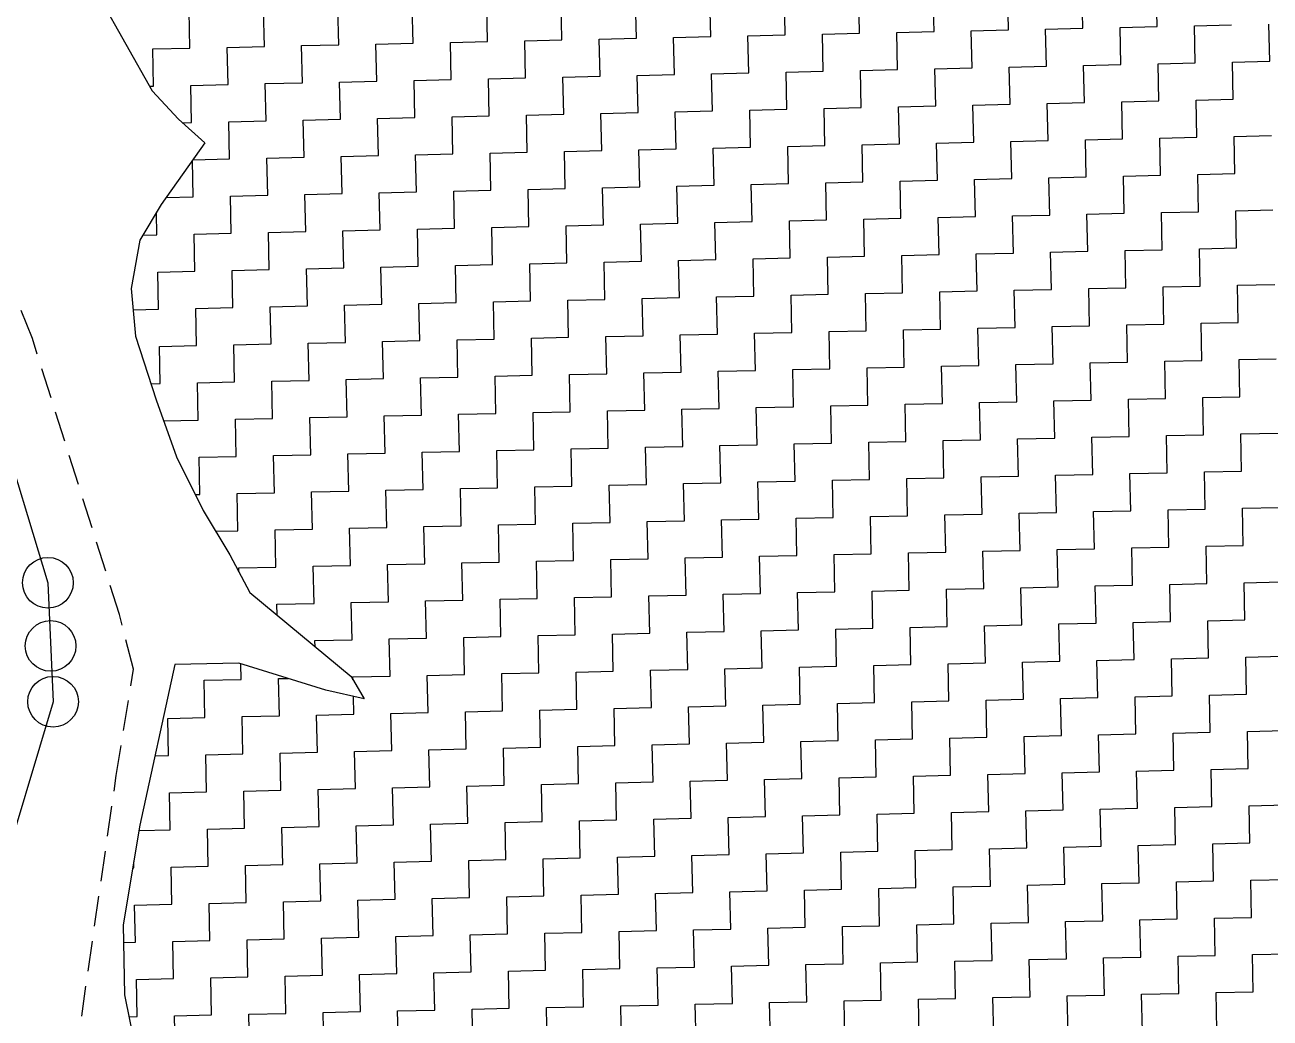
# Model space of a CAD drawing. Header units: metres. Extents: x 281463 to 283423, y 2096851 to 2099007.
# Drawn here: x 282361.3 to 282566.6, y 2097806 to 2097969.8 of the extents above; entities that cross this region are included whole.
import ezdxf

# ---------------------------------------------------------------- set-up
doc = ezdxf.new("R2010")
doc.units = ezdxf.units.M
doc.linetypes.add('DASHED', pattern=[0.75, 0.5, -0.25])
for name, color, linetype in [('LINE_FOOTPATH', 1, 'DASHED'), ('POLY_HATCH', 12, 'Continuous'), ('POLY_PARCEL', 6, 'Continuous')]:
    doc.layers.add(name, color=color, linetype=linetype)

msp = doc.modelspace()

# ---------------------------------------------------------------- linework, layer by layer
for centre in [(282365.1, 2097877.75), (282365.55, 2097867.33), (282365.95, 2097858.13)]:
    msp.add_circle(centre, 4.18)
at = {"layer": 'LINE_FOOTPATH', "ltscale": 10}
for p, q in [((282362.54, 2097918.02), (282358.58, 2097928.06)), ((282376.89, 2097872.51), (282362.54, 2097918.02)), ((282379.22, 2097863.5), (282376.89, 2097872.51)), ((282376.38, 2097845.97), (282379.22, 2097863.5)), ((282368.53, 2097791.44), (282376.38, 2097845.97))]:
    msp.add_line(p, q, dxfattribs=at)
at = {"layer": 'POLY_HATCH', "linetype": 'Continuous'}
for p, q in [((282547.96, 2097969.48), (282547.83, 2097975.61)), ((282449.84, 2097967.29), (282449.7, 2097973.42)), ((282462.11, 2097967.56), (282461.97, 2097973.69)), ((282474.37, 2097967.83), (282474.23, 2097973.97)), ((282486.64, 2097968.11), (282486.5, 2097974.24)), ((282498.9, 2097968.38), (282498.76, 2097974.51)), ((282511.17, 2097968.66), (282511.03, 2097974.79)), ((282523.43, 2097968.93), (282523.3, 2097975.06)), ((282535.7, 2097969.2), (282535.56, 2097975.34)), ((282388.52, 2097965.92), (282388.38, 2097972.05)), ((282400.78, 2097966.19), (282400.64, 2097972.32)), ((282413.05, 2097966.46), (282412.91, 2097972.6)), ((282425.31, 2097966.74), (282425.17, 2097972.87)), ((282437.58, 2097967.01), (282437.44, 2097973.14)), ((282541.83, 2097969.34), (282547.96, 2097969.48)), ((282541.97, 2097963.21), (282541.83, 2097969.34)), ((282554.09, 2097969.62), (282560.23, 2097969.75)), ((282554.23, 2097963.48), (282554.09, 2097969.62)), ((282566.5, 2097963.76), (282566.36, 2097969.89)), ((282443.71, 2097967.15), (282449.84, 2097967.29)), ((282455.97, 2097967.42), (282462.11, 2097967.56)), ((282456.11, 2097961.29), (282455.97, 2097967.42)), ((282468.24, 2097967.7), (282474.37, 2097967.83)), ((282468.38, 2097961.56), (282468.24, 2097967.7)), ((282480.5, 2097967.97), (282486.64, 2097968.11)), ((282480.64, 2097961.84), (282480.5, 2097967.97)), ((282492.77, 2097968.24), (282498.9, 2097968.38)), ((282492.91, 2097962.11), (282492.77, 2097968.24)), ((282505.03, 2097968.52), (282511.17, 2097968.66)), ((282505.17, 2097962.39), (282505.03, 2097968.52)), ((282517.3, 2097968.79), (282523.43, 2097968.93)), ((282517.44, 2097962.66), (282517.3, 2097968.79)), ((282529.56, 2097969.07), (282535.7, 2097969.2)), ((282529.7, 2097962.93), (282529.56, 2097969.07)), ((282382.38, 2097965.78), (282388.52, 2097965.92)), ((282382.52, 2097959.65), (282382.38, 2097965.78)), ((282394.65, 2097966.05), (282400.78, 2097966.19)), ((282394.79, 2097959.92), (282394.65, 2097966.05)), ((282406.91, 2097966.33), (282413.05, 2097966.46)), ((282407.05, 2097960.19), (282406.91, 2097966.33)), ((282419.18, 2097966.6), (282425.31, 2097966.74)), ((282419.32, 2097960.47), (282419.18, 2097966.6)), ((282431.44, 2097966.87), (282437.58, 2097967.01)), ((282431.58, 2097960.74), (282431.44, 2097966.87)), ((282443.85, 2097961.02), (282443.71, 2097967.15)), ((282535.83, 2097963.07), (282541.97, 2097963.21)), ((282535.97, 2097956.94), (282535.83, 2097963.07)), ((282548.1, 2097963.35), (282554.23, 2097963.48)), ((282548.24, 2097957.21), (282548.1, 2097963.35)), ((282560.36, 2097963.62), (282566.5, 2097963.76)), ((282560.5, 2097957.49), (282560.36, 2097963.62)), ((282437.71, 2097960.88), (282443.85, 2097961.02)), ((282449.98, 2097961.15), (282456.11, 2097961.29)), ((282450.12, 2097955.02), (282449.98, 2097961.15)), ((282462.24, 2097961.43), (282468.38, 2097961.56)), ((282462.38, 2097955.29), (282462.24, 2097961.43)), ((282474.51, 2097961.7), (282480.64, 2097961.84)), ((282474.65, 2097955.57), (282474.51, 2097961.7)), ((282486.77, 2097961.98), (282492.91, 2097962.11)), ((282486.91, 2097955.84), (282486.77, 2097961.98)), ((282499.04, 2097962.25), (282505.17, 2097962.39)), ((282499.18, 2097956.12), (282499.04, 2097962.25)), ((282511.3, 2097962.52), (282517.44, 2097962.66)), ((282511.44, 2097956.39), (282511.3, 2097962.52)), ((282523.57, 2097962.8), (282529.7, 2097962.93)), ((282523.71, 2097956.66), (282523.57, 2097962.8)), ((282381.87, 2097959.63), (282382.52, 2097959.65)), ((282388.65, 2097959.78), (282394.79, 2097959.92)), ((282388.79, 2097953.65), (282388.65, 2097959.78)), ((282400.92, 2097960.06), (282407.05, 2097960.19)), ((282401.06, 2097953.92), (282400.92, 2097960.06)), ((282413.18, 2097960.33), (282419.32, 2097960.47)), ((282413.32, 2097954.2), (282413.18, 2097960.33)), ((282425.45, 2097960.6), (282431.58, 2097960.74)), ((282425.59, 2097954.47), (282425.45, 2097960.6)), ((282437.85, 2097954.75), (282437.71, 2097960.88)), ((282529.84, 2097956.8), (282535.97, 2097956.94)), ((282542.1, 2097957.08), (282548.24, 2097957.21)), ((282542.24, 2097950.94), (282542.1, 2097957.08)), ((282554.37, 2097957.35), (282560.5, 2097957.49)), ((282554.51, 2097951.22), (282554.37, 2097957.35)), ((282443.98, 2097954.88), (282450.12, 2097955.02)), ((282444.12, 2097948.75), (282443.98, 2097954.88)), ((282456.25, 2097955.16), (282462.38, 2097955.29)), ((282456.39, 2097949.03), (282456.25, 2097955.16)), ((282468.51, 2097955.43), (282474.65, 2097955.57)), ((282468.65, 2097949.3), (282468.51, 2097955.43)), ((282480.78, 2097955.71), (282486.91, 2097955.84)), ((282480.92, 2097949.57), (282480.78, 2097955.71)), ((282493.04, 2097955.98), (282499.18, 2097956.12)), ((282493.18, 2097949.85), (282493.04, 2097955.98)), ((282505.31, 2097956.25), (282511.44, 2097956.39)), ((282505.45, 2097950.12), (282505.31, 2097956.25)), ((282517.57, 2097956.53), (282523.71, 2097956.66)), ((282517.71, 2097950.4), (282517.57, 2097956.53)), ((282529.98, 2097950.67), (282529.84, 2097956.8)), ((282387.29, 2097953.62), (282388.79, 2097953.65)), ((282394.92, 2097953.79), (282401.06, 2097953.92)), ((282395.06, 2097947.65), (282394.92, 2097953.79)), ((282407.19, 2097954.06), (282413.32, 2097954.2)), ((282407.33, 2097947.93), (282407.19, 2097954.06)), ((282419.45, 2097954.34), (282425.59, 2097954.47)), ((282419.59, 2097948.2), (282419.45, 2097954.34)), ((282431.72, 2097954.61), (282437.85, 2097954.75)), ((282431.86, 2097948.48), (282431.72, 2097954.61)), ((282536.11, 2097950.81), (282542.24, 2097950.94)), ((282536.25, 2097944.67), (282536.11, 2097950.81)), ((282548.37, 2097951.08), (282554.51, 2097951.22)), ((282548.51, 2097944.95), (282548.37, 2097951.08)), ((282560.64, 2097951.35), (282566.77, 2097951.49)), ((282560.78, 2097945.22), (282560.64, 2097951.35)), ((282437.99, 2097948.61), (282444.12, 2097948.75)), ((282450.25, 2097948.89), (282456.39, 2097949.03)), ((282450.39, 2097942.76), (282450.25, 2097948.89)), ((282462.52, 2097949.16), (282468.65, 2097949.3)), ((282462.65, 2097943.03), (282462.52, 2097949.16)), ((282474.78, 2097949.44), (282480.92, 2097949.57)), ((282474.92, 2097943.3), (282474.78, 2097949.44)), ((282487.05, 2097949.71), (282493.18, 2097949.85)), ((282487.19, 2097943.58), (282487.05, 2097949.71)), ((282499.31, 2097949.98), (282505.45, 2097950.12)), ((282499.45, 2097943.85), (282499.31, 2097949.98)), ((282511.58, 2097950.26), (282517.71, 2097950.4)), ((282511.72, 2097944.13), (282511.58, 2097950.26)), ((282523.84, 2097950.53), (282529.98, 2097950.67)), ((282523.98, 2097944.4), (282523.84, 2097950.53)), ((282389.06, 2097941.39), (282388.93, 2097947.41)), ((282389, 2097947.52), (282395.06, 2097947.65)), ((282401.19, 2097947.79), (282407.33, 2097947.93)), ((282401.33, 2097941.66), (282401.19, 2097947.79)), ((282413.46, 2097948.07), (282419.59, 2097948.2)), ((282413.59, 2097941.93), (282413.46, 2097948.07)), ((282425.72, 2097948.34), (282431.86, 2097948.48)), ((282425.86, 2097942.21), (282425.72, 2097948.34)), ((282438.12, 2097942.48), (282437.99, 2097948.61)), ((282530.11, 2097944.54), (282536.25, 2097944.67)), ((282542.38, 2097944.81), (282548.51, 2097944.95)), ((282542.51, 2097938.68), (282542.38, 2097944.81)), ((282554.64, 2097945.09), (282560.78, 2097945.22)), ((282554.78, 2097938.95), (282554.64, 2097945.09)), ((282444.26, 2097942.62), (282450.39, 2097942.76)), ((282444.39, 2097936.49), (282444.26, 2097942.62)), ((282456.52, 2097942.89), (282462.65, 2097943.03)), ((282456.66, 2097936.76), (282456.52, 2097942.89)), ((282468.79, 2097943.17), (282474.92, 2097943.3)), ((282468.92, 2097937.03), (282468.79, 2097943.17)), ((282481.05, 2097943.44), (282487.19, 2097943.58)), ((282481.19, 2097937.31), (282481.05, 2097943.44)), ((282493.32, 2097943.71), (282499.45, 2097943.85)), ((282493.45, 2097937.58), (282493.32, 2097943.71)), ((282505.58, 2097943.99), (282511.72, 2097944.13)), ((282505.72, 2097937.86), (282505.58, 2097943.99)), ((282517.85, 2097944.26), (282523.98, 2097944.4)), ((282517.98, 2097938.13), (282517.85, 2097944.26)), ((282530.25, 2097938.4), (282530.11, 2097944.54)), ((282384.62, 2097941.29), (282389.06, 2097941.39)), ((282395.2, 2097941.52), (282401.33, 2097941.66)), ((282395.33, 2097935.39), (282395.2, 2097941.52)), ((282407.46, 2097941.8), (282413.59, 2097941.93)), ((282407.6, 2097935.66), (282407.46, 2097941.8)), ((282419.73, 2097942.07), (282425.86, 2097942.21)), ((282419.86, 2097935.94), (282419.73, 2097942.07)), ((282431.99, 2097942.34), (282438.12, 2097942.48)), ((282432.13, 2097936.21), (282431.99, 2097942.34)), ((282383.07, 2097935.12), (282382.99, 2097938.78)), ((282536.38, 2097938.54), (282542.51, 2097938.68)), ((282536.52, 2097932.41), (282536.38, 2097938.54)), ((282548.65, 2097938.82), (282554.78, 2097938.95)), ((282548.78, 2097932.68), (282548.65, 2097938.82)), ((282560.91, 2097939.09), (282567.04, 2097939.23)), ((282561.05, 2097932.96), (282560.91, 2097939.09)), ((282438.26, 2097936.35), (282444.39, 2097936.49)), ((282450.53, 2097936.62), (282456.66, 2097936.76)), ((282450.66, 2097930.49), (282450.53, 2097936.62)), ((282462.79, 2097936.9), (282468.92, 2097937.03)), ((282462.93, 2097930.76), (282462.79, 2097936.9)), ((282475.06, 2097937.17), (282481.19, 2097937.31)), ((282475.19, 2097931.04), (282475.06, 2097937.17)), ((282487.32, 2097937.45), (282493.45, 2097937.58)), ((282487.46, 2097931.31), (282487.32, 2097937.45)), ((282499.59, 2097937.72), (282505.72, 2097937.86)), ((282499.72, 2097931.59), (282499.59, 2097937.72)), ((282511.85, 2097937.99), (282517.98, 2097938.13)), ((282511.99, 2097931.86), (282511.85, 2097937.99)), ((282524.12, 2097938.27), (282530.25, 2097938.4)), ((282524.25, 2097932.13), (282524.12, 2097938.27)), ((282380.74, 2097935.06), (282383.07, 2097935.12)), ((282389.2, 2097935.25), (282395.33, 2097935.39)), ((282389.34, 2097929.12), (282389.2, 2097935.25)), ((282401.47, 2097935.53), (282407.6, 2097935.66)), ((282401.6, 2097929.39), (282401.47, 2097935.53)), ((282413.73, 2097935.8), (282419.86, 2097935.94)), ((282413.87, 2097929.67), (282413.73, 2097935.8)), ((282426, 2097936.07), (282432.13, 2097936.21)), ((282426.13, 2097929.94), (282426, 2097936.07)), ((282438.4, 2097930.22), (282438.26, 2097936.35)), ((282530.39, 2097932.27), (282536.52, 2097932.41)), ((282530.52, 2097926.14), (282530.39, 2097932.27)), ((282542.65, 2097932.55), (282548.78, 2097932.68)), ((282542.79, 2097926.41), (282542.65, 2097932.55)), ((282554.92, 2097932.82), (282561.05, 2097932.96)), ((282555.05, 2097926.69), (282554.92, 2097932.82)), ((282432.27, 2097930.08), (282438.4, 2097930.22)), ((282444.53, 2097930.35), (282450.66, 2097930.49)), ((282444.67, 2097924.22), (282444.53, 2097930.35)), ((282456.8, 2097930.63), (282462.93, 2097930.76)), ((282456.93, 2097924.49), (282456.8, 2097930.63)), ((282469.06, 2097930.9), (282475.19, 2097931.04)), ((282469.2, 2097924.77), (282469.06, 2097930.9)), ((282481.33, 2097931.18), (282487.46, 2097931.31)), ((282481.46, 2097925.04), (282481.33, 2097931.18)), ((282493.59, 2097931.45), (282499.72, 2097931.59)), ((282493.73, 2097925.32), (282493.59, 2097931.45)), ((282505.86, 2097931.72), (282511.99, 2097931.86)), ((282505.99, 2097925.59), (282505.86, 2097931.72)), ((282518.12, 2097932), (282524.25, 2097932.13)), ((282518.26, 2097925.87), (282518.12, 2097932)), ((282383.21, 2097928.98), (282389.34, 2097929.12)), ((282383.34, 2097922.85), (282383.21, 2097928.98)), ((282395.47, 2097929.26), (282401.6, 2097929.39)), ((282395.61, 2097923.12), (282395.47, 2097929.26)), ((282407.74, 2097929.53), (282413.87, 2097929.67)), ((282407.87, 2097923.4), (282407.74, 2097929.53)), ((282420, 2097929.81), (282426.13, 2097929.94)), ((282420.14, 2097923.67), (282420, 2097929.81)), ((282432.4, 2097923.95), (282432.27, 2097930.08)), ((282524.39, 2097926), (282530.52, 2097926.14)), ((282536.66, 2097926.28), (282542.79, 2097926.41)), ((282536.79, 2097920.14), (282536.66, 2097926.28)), ((282548.92, 2097926.55), (282555.05, 2097926.69)), ((282549.06, 2097920.42), (282548.92, 2097926.55)), ((282561.19, 2097926.82), (282567.32, 2097926.96)), ((282561.32, 2097920.69), (282561.19, 2097926.82)), ((282438.54, 2097924.08), (282444.67, 2097924.22)), ((282438.67, 2097917.95), (282438.54, 2097924.08)), ((282450.8, 2097924.36), (282456.93, 2097924.49)), ((282450.94, 2097918.23), (282450.8, 2097924.36)), ((282463.07, 2097924.63), (282469.2, 2097924.77)), ((282463.2, 2097918.5), (282463.07, 2097924.63)), ((282475.33, 2097924.91), (282481.46, 2097925.04)), ((282475.47, 2097918.77), (282475.33, 2097924.91)), ((282487.6, 2097925.18), (282493.73, 2097925.32)), ((282487.73, 2097919.05), (282487.6, 2097925.18)), ((282499.86, 2097925.45), (282505.99, 2097925.59)), ((282500, 2097919.32), (282499.86, 2097925.45)), ((282512.13, 2097925.73), (282518.26, 2097925.87)), ((282512.26, 2097919.6), (282512.13, 2097925.73)), ((282524.53, 2097919.87), (282524.39, 2097926)), ((282379.14, 2097922.76), (282383.34, 2097922.85)), ((282389.48, 2097922.99), (282395.61, 2097923.12)), ((282389.61, 2097916.86), (282389.48, 2097922.99)), ((282401.74, 2097923.26), (282407.87, 2097923.4)), ((282401.88, 2097917.13), (282401.74, 2097923.26)), ((282414.01, 2097923.54), (282420.14, 2097923.67)), ((282414.14, 2097917.4), (282414.01, 2097923.54)), ((282426.27, 2097923.81), (282432.4, 2097923.95)), ((282426.41, 2097917.68), (282426.27, 2097923.81)), ((282530.66, 2097920.01), (282536.79, 2097920.14)), ((282530.8, 2097913.87), (282530.66, 2097920.01)), ((282542.93, 2097920.28), (282549.06, 2097920.42)), ((282543.06, 2097914.15), (282542.93, 2097920.28)), ((282555.19, 2097920.55), (282561.32, 2097920.69)), ((282555.33, 2097914.42), (282555.19, 2097920.55)), ((282432.54, 2097917.81), (282438.67, 2097917.95)), ((282444.81, 2097918.09), (282450.94, 2097918.23)), ((282444.94, 2097911.96), (282444.81, 2097918.09)), ((282457.07, 2097918.36), (282463.2, 2097918.5)), ((282457.21, 2097912.23), (282457.07, 2097918.36)), ((282469.34, 2097918.64), (282475.47, 2097918.77)), ((282469.47, 2097912.5), (282469.34, 2097918.64)), ((282481.6, 2097918.91), (282487.73, 2097919.05)), ((282481.74, 2097912.78), (282481.6, 2097918.91)), ((282493.87, 2097919.18), (282500, 2097919.32)), ((282494, 2097913.05), (282493.87, 2097919.18)), ((282506.13, 2097919.46), (282512.26, 2097919.6)), ((282506.27, 2097913.33), (282506.13, 2097919.46)), ((282518.4, 2097919.73), (282524.53, 2097919.87)), ((282518.53, 2097913.6), (282518.4, 2097919.73)), ((282383.48, 2097916.72), (282389.61, 2097916.86)), ((282383.62, 2097910.59), (282383.48, 2097916.72)), ((282395.75, 2097916.99), (282401.88, 2097917.13)), ((282395.88, 2097910.86), (282395.75, 2097916.99)), ((282408.01, 2097917.27), (282414.14, 2097917.4)), ((282408.15, 2097911.13), (282408.01, 2097917.27)), ((282420.28, 2097917.54), (282426.41, 2097917.68)), ((282420.41, 2097911.41), (282420.28, 2097917.54)), ((282432.68, 2097911.68), (282432.54, 2097917.81)), ((282524.67, 2097913.74), (282530.8, 2097913.87)), ((282536.93, 2097914.01), (282543.06, 2097914.15)), ((282537.07, 2097907.88), (282536.93, 2097914.01)), ((282549.2, 2097914.29), (282555.33, 2097914.42)), ((282549.33, 2097908.15), (282549.2, 2097914.29)), ((282561.46, 2097914.56), (282567.59, 2097914.7)), ((282561.6, 2097908.43), (282561.46, 2097914.56)), ((282438.81, 2097911.82), (282444.94, 2097911.96)), ((282438.95, 2097905.69), (282438.81, 2097911.82)), ((282451.07, 2097912.09), (282457.21, 2097912.23)), ((282451.21, 2097905.96), (282451.07, 2097912.09)), ((282463.34, 2097912.37), (282469.47, 2097912.5)), ((282463.48, 2097906.23), (282463.34, 2097912.37)), ((282475.61, 2097912.64), (282481.74, 2097912.78)), ((282475.74, 2097906.51), (282475.61, 2097912.64)), ((282487.87, 2097912.92), (282494, 2097913.05)), ((282488.01, 2097906.78), (282487.87, 2097912.92)), ((282500.14, 2097913.19), (282506.27, 2097913.33)), ((282500.27, 2097907.06), (282500.14, 2097913.19)), ((282512.4, 2097913.46), (282518.53, 2097913.6)), ((282512.54, 2097907.33), (282512.4, 2097913.46)), ((282524.8, 2097907.6), (282524.67, 2097913.74)), ((282382.08, 2097910.55), (282383.62, 2097910.59)), ((282389.75, 2097910.72), (282395.88, 2097910.86)), ((282389.89, 2097904.59), (282389.75, 2097910.72)), ((282402.01, 2097911), (282408.15, 2097911.13)), ((282402.15, 2097904.86), (282402.01, 2097911)), ((282414.28, 2097911.27), (282420.41, 2097911.41)), ((282414.42, 2097905.14), (282414.28, 2097911.27)), ((282426.54, 2097911.54), (282432.68, 2097911.68)), ((282426.68, 2097905.41), (282426.54, 2097911.54)), ((282530.93, 2097907.74), (282537.07, 2097907.88)), ((282531.07, 2097901.61), (282530.93, 2097907.74)), ((282543.2, 2097908.02), (282549.33, 2097908.15)), ((282543.34, 2097901.88), (282543.2, 2097908.02)), ((282555.47, 2097908.29), (282561.6, 2097908.43)), ((282555.6, 2097902.16), (282555.47, 2097908.29)), ((282432.81, 2097905.55), (282438.95, 2097905.69)), ((282445.08, 2097905.82), (282451.21, 2097905.96)), ((282445.22, 2097899.69), (282445.08, 2097905.82)), ((282457.34, 2097906.1), (282463.48, 2097906.23)), ((282457.48, 2097899.96), (282457.34, 2097906.1)), ((282469.61, 2097906.37), (282475.74, 2097906.51)), ((282469.75, 2097900.24), (282469.61, 2097906.37)), ((282481.87, 2097906.65), (282488.01, 2097906.78)), ((282482.01, 2097900.51), (282481.87, 2097906.65)), ((282494.14, 2097906.92), (282500.27, 2097907.06)), ((282494.28, 2097900.79), (282494.14, 2097906.92)), ((282506.4, 2097907.19), (282512.54, 2097907.33)), ((282506.54, 2097901.06), (282506.4, 2097907.19)), ((282518.67, 2097907.47), (282524.8, 2097907.6)), ((282518.81, 2097901.34), (282518.67, 2097907.47)), ((282384.17, 2097904.46), (282389.89, 2097904.59)), ((282396.02, 2097904.73), (282402.15, 2097904.86)), ((282396.16, 2097898.59), (282396.02, 2097904.73)), ((282408.28, 2097905), (282414.42, 2097905.14)), ((282408.42, 2097898.87), (282408.28, 2097905)), ((282420.55, 2097905.28), (282426.68, 2097905.41)), ((282420.69, 2097899.14), (282420.55, 2097905.28)), ((282432.95, 2097899.42), (282432.81, 2097905.55)), ((282524.94, 2097901.47), (282531.07, 2097901.61)), ((282537.2, 2097901.75), (282543.34, 2097901.88)), ((282537.34, 2097895.61), (282537.2, 2097901.75)), ((282549.47, 2097902.02), (282555.6, 2097902.16)), ((282549.61, 2097895.89), (282549.47, 2097902.02)), ((282561.73, 2097902.29), (282567.87, 2097902.43)), ((282561.87, 2097896.16), (282561.73, 2097902.29)), ((282439.08, 2097899.55), (282445.22, 2097899.69)), ((282439.22, 2097893.42), (282439.08, 2097899.55)), ((282451.35, 2097899.83), (282457.48, 2097899.96)), ((282451.49, 2097893.7), (282451.35, 2097899.83)), ((282463.61, 2097900.1), (282469.75, 2097900.24)), ((282463.75, 2097893.97), (282463.61, 2097900.1)), ((282475.88, 2097900.38), (282482.01, 2097900.51)), ((282476.02, 2097894.24), (282475.88, 2097900.38)), ((282488.14, 2097900.65), (282494.28, 2097900.79)), ((282488.28, 2097894.52), (282488.14, 2097900.65)), ((282500.41, 2097900.92), (282506.54, 2097901.06)), ((282500.55, 2097894.79), (282500.41, 2097900.92)), ((282512.67, 2097901.2), (282518.81, 2097901.34)), ((282512.81, 2097895.07), (282512.67, 2097901.2)), ((282525.08, 2097895.34), (282524.94, 2097901.47)), ((282390.02, 2097898.46), (282396.16, 2097898.59)), ((282390.16, 2097892.32), (282390.02, 2097898.46)), ((282402.29, 2097898.73), (282408.42, 2097898.87)), ((282402.43, 2097892.6), (282402.29, 2097898.73)), ((282414.55, 2097899.01), (282420.69, 2097899.14)), ((282414.69, 2097892.87), (282414.55, 2097899.01)), ((282426.82, 2097899.28), (282432.95, 2097899.42)), ((282426.96, 2097893.15), (282426.82, 2097899.28)), ((282518.94, 2097895.2), (282525.08, 2097895.34)), ((282531.21, 2097895.48), (282537.34, 2097895.61)), ((282531.35, 2097889.34), (282531.21, 2097895.48)), ((282543.47, 2097895.75), (282549.61, 2097895.89)), ((282543.61, 2097889.62), (282543.47, 2097895.75)), ((282555.74, 2097896.02), (282561.87, 2097896.16)), ((282555.88, 2097889.89), (282555.74, 2097896.02)), ((282433.09, 2097893.28), (282439.22, 2097893.42)), ((282433.23, 2097887.15), (282433.09, 2097893.28)), ((282445.35, 2097893.56), (282451.49, 2097893.7)), ((282445.49, 2097887.43), (282445.35, 2097893.56)), ((282457.62, 2097893.83), (282463.75, 2097893.97)), ((282457.76, 2097887.7), (282457.62, 2097893.83)), ((282469.88, 2097894.11), (282476.02, 2097894.24)), ((282470.02, 2097887.97), (282469.88, 2097894.11)), ((282482.15, 2097894.38), (282488.28, 2097894.52)), ((282482.29, 2097888.25), (282482.15, 2097894.38)), ((282494.41, 2097894.65), (282500.55, 2097894.79)), ((282494.55, 2097888.52), (282494.41, 2097894.65)), ((282506.68, 2097894.93), (282512.81, 2097895.07)), ((282506.82, 2097888.8), (282506.68, 2097894.93)), ((282519.08, 2097889.07), (282518.94, 2097895.2)), ((282389.4, 2097892.31), (282390.16, 2097892.32)), ((282396.29, 2097892.46), (282402.43, 2097892.6)), ((282396.43, 2097886.33), (282396.29, 2097892.46)), ((282408.56, 2097892.74), (282414.69, 2097892.87)), ((282408.7, 2097886.6), (282408.56, 2097892.74)), ((282420.82, 2097893.01), (282426.96, 2097893.15)), ((282420.96, 2097886.88), (282420.82, 2097893.01)), ((282525.21, 2097889.21), (282531.35, 2097889.34)), ((282525.35, 2097883.07), (282525.21, 2097889.21)), ((282537.48, 2097889.48), (282543.61, 2097889.62)), ((282537.62, 2097883.35), (282537.48, 2097889.48)), ((282549.74, 2097889.76), (282555.88, 2097889.89)), ((282549.88, 2097883.62), (282549.74, 2097889.76)), ((282562.01, 2097890.03), (282568.14, 2097890.17)), ((282562.15, 2097883.9), (282562.01, 2097890.03)), ((282427.09, 2097887.01), (282433.23, 2097887.15)), ((282439.36, 2097887.29), (282445.49, 2097887.43)), ((282439.5, 2097881.16), (282439.36, 2097887.29)), ((282451.62, 2097887.56), (282457.76, 2097887.7)), ((282451.76, 2097881.43), (282451.62, 2097887.56)), ((282463.89, 2097887.84), (282470.02, 2097887.97)), ((282464.03, 2097881.7), (282463.89, 2097887.84)), ((282476.15, 2097888.11), (282482.29, 2097888.25)), ((282476.29, 2097881.98), (282476.15, 2097888.11)), ((282488.42, 2097888.38), (282494.55, 2097888.52)), ((282488.56, 2097882.25), (282488.42, 2097888.38)), ((282500.68, 2097888.66), (282506.82, 2097888.8)), ((282500.82, 2097882.53), (282500.68, 2097888.66)), ((282512.95, 2097888.93), (282519.08, 2097889.07)), ((282513.09, 2097882.8), (282512.95, 2097888.93)), ((282392.78, 2097886.25), (282396.43, 2097886.33)), ((282402.56, 2097886.47), (282408.7, 2097886.6)), ((282402.7, 2097880.33), (282402.56, 2097886.47)), ((282414.83, 2097886.74), (282420.96, 2097886.88)), ((282414.96, 2097880.61), (282414.83, 2097886.74)), ((282427.23, 2097880.88), (282427.09, 2097887.01)), ((282519.22, 2097882.94), (282525.35, 2097883.07)), ((282531.48, 2097883.21), (282537.62, 2097883.35)), ((282531.62, 2097877.08), (282531.48, 2097883.21)), ((282543.75, 2097883.49), (282549.88, 2097883.62)), ((282543.89, 2097877.35), (282543.75, 2097883.49)), ((282556.01, 2097883.76), (282562.15, 2097883.9)), ((282556.15, 2097877.63), (282556.01, 2097883.76)), ((282433.36, 2097881.02), (282439.5, 2097881.16)), ((282433.5, 2097874.89), (282433.36, 2097881.02)), ((282445.63, 2097881.29), (282451.76, 2097881.43)), ((282445.76, 2097875.16), (282445.63, 2097881.29)), ((282457.89, 2097881.57), (282464.03, 2097881.7)), ((282458.03, 2097875.43), (282457.89, 2097881.57)), ((282470.16, 2097881.84), (282476.29, 2097881.98)), ((282470.29, 2097875.71), (282470.16, 2097881.84)), ((282482.42, 2097882.12), (282488.56, 2097882.25)), ((282482.56, 2097875.98), (282482.42, 2097882.12)), ((282494.69, 2097882.39), (282500.82, 2097882.53)), ((282494.82, 2097876.26), (282494.69, 2097882.39)), ((282506.95, 2097882.66), (282513.09, 2097882.8)), ((282507.09, 2097876.53), (282506.95, 2097882.66)), ((282519.36, 2097876.81), (282519.22, 2097882.94)), ((282396.57, 2097880.2), (282402.7, 2097880.33)), ((282396.58, 2097879.58), (282396.57, 2097880.2)), ((282408.83, 2097880.47), (282414.96, 2097880.61)), ((282408.97, 2097874.34), (282408.83, 2097880.47)), ((282421.1, 2097880.74), (282427.23, 2097880.88)), ((282421.23, 2097874.61), (282421.1, 2097880.74)), ((282525.49, 2097876.94), (282531.62, 2097877.08)), ((282525.62, 2097870.81), (282525.49, 2097876.94)), ((282537.75, 2097877.22), (282543.89, 2097877.35)), ((282537.89, 2097871.08), (282537.75, 2097877.22)), ((282550.02, 2097877.49), (282556.15, 2097877.63)), ((282550.15, 2097871.36), (282550.02, 2097877.49)), ((282562.28, 2097877.76), (282568.42, 2097877.9)), ((282562.42, 2097871.63), (282562.28, 2097877.76)), ((282427.37, 2097874.75), (282433.5, 2097874.89)), ((282439.63, 2097875.02), (282445.76, 2097875.16)), ((282439.77, 2097868.89), (282439.63, 2097875.02)), ((282451.9, 2097875.3), (282458.03, 2097875.43)), ((282452.03, 2097869.17), (282451.9, 2097875.3)), ((282464.16, 2097875.57), (282470.29, 2097875.71)), ((282464.3, 2097869.44), (282464.16, 2097875.57)), ((282476.43, 2097875.85), (282482.56, 2097875.98)), ((282476.56, 2097869.71), (282476.43, 2097875.85)), ((282488.69, 2097876.12), (282494.82, 2097876.26)), ((282488.83, 2097869.99), (282488.69, 2097876.12)), ((282500.96, 2097876.39), (282507.09, 2097876.53)), ((282501.09, 2097870.26), (282500.96, 2097876.39)), ((282513.22, 2097876.67), (282519.36, 2097876.81)), ((282513.36, 2097870.54), (282513.22, 2097876.67)), ((282402.84, 2097874.2), (282408.97, 2097874.34)), ((282402.88, 2097872.41), (282402.84, 2097874.2)), ((282415.1, 2097874.48), (282421.23, 2097874.61)), ((282415.24, 2097868.34), (282415.1, 2097874.48)), ((282427.5, 2097868.62), (282427.37, 2097874.75)), ((282519.49, 2097870.67), (282525.62, 2097870.81)), ((282531.76, 2097870.95), (282537.89, 2097871.08)), ((282531.89, 2097864.81), (282531.76, 2097870.95)), ((282544.02, 2097871.22), (282550.15, 2097871.36)), ((282544.16, 2097865.09), (282544.02, 2097871.22)), ((282556.29, 2097871.49), (282562.42, 2097871.63)), ((282556.42, 2097865.36), (282556.29, 2097871.49)), ((282433.64, 2097868.75), (282439.77, 2097868.89)), ((282433.77, 2097862.62), (282433.64, 2097868.75)), ((282445.9, 2097869.03), (282452.03, 2097869.17)), ((282446.04, 2097862.9), (282445.9, 2097869.03)), ((282458.17, 2097869.3), (282464.3, 2097869.44)), ((282458.3, 2097863.17), (282458.17, 2097869.3)), ((282470.43, 2097869.58), (282476.56, 2097869.71)), ((282470.57, 2097863.44), (282470.43, 2097869.58)), ((282482.7, 2097869.85), (282488.83, 2097869.99)), ((282482.83, 2097863.72), (282482.7, 2097869.85)), ((282494.96, 2097870.12), (282501.09, 2097870.26)), ((282495.1, 2097863.99), (282494.96, 2097870.12)), ((282507.23, 2097870.4), (282513.36, 2097870.54)), ((282507.36, 2097864.27), (282507.23, 2097870.4)), ((282519.63, 2097864.54), (282519.49, 2097870.67)), ((282409.11, 2097868.21), (282415.24, 2097868.34)), ((282409.13, 2097867.21), (282409.11, 2097868.21)), ((282421.37, 2097868.48), (282427.5, 2097868.62)), ((282421.51, 2097862.35), (282421.37, 2097868.48)), ((282513.5, 2097864.4), (282519.63, 2097864.54)), ((282525.76, 2097864.68), (282531.89, 2097864.81)), ((282525.9, 2097858.54), (282525.76, 2097864.68)), ((282538.03, 2097864.95), (282544.16, 2097865.09)), ((282538.16, 2097858.82), (282538.03, 2097864.95)), ((282550.29, 2097865.23), (282556.42, 2097865.36)), ((282550.43, 2097859.09), (282550.29, 2097865.23)), ((282562.56, 2097865.5), (282568.69, 2097865.64)), ((282562.69, 2097859.37), (282562.56, 2097865.5)), ((282396.98, 2097861.8), (282396.92, 2097864.38)), ((282427.64, 2097862.48), (282433.77, 2097862.62)), ((282427.78, 2097856.35), (282427.64, 2097862.48)), ((282439.91, 2097862.76), (282446.04, 2097862.9)), ((282440.04, 2097856.63), (282439.91, 2097862.76)), ((282452.17, 2097863.03), (282458.3, 2097863.17)), ((282452.31, 2097856.9), (282452.17, 2097863.03)), ((282464.44, 2097863.31), (282470.57, 2097863.44)), ((282464.57, 2097857.17), (282464.44, 2097863.31)), ((282476.7, 2097863.58), (282482.83, 2097863.72)), ((282476.84, 2097857.45), (282476.7, 2097863.58)), ((282488.97, 2097863.85), (282495.1, 2097863.99)), ((282489.1, 2097857.72), (282488.97, 2097863.85)), ((282501.23, 2097864.13), (282507.36, 2097864.27)), ((282501.37, 2097858), (282501.23, 2097864.13)), ((282513.63, 2097858.27), (282513.5, 2097864.4)), ((282390.85, 2097861.66), (282396.98, 2097861.8)), ((282390.98, 2097855.53), (282390.85, 2097861.66)), ((282403.11, 2097861.94), (282404.71, 2097861.97)), ((282403.25, 2097855.8), (282403.11, 2097861.94)), ((282415.38, 2097862.21), (282421.51, 2097862.35)), ((282415.39, 2097861.74), (282415.38, 2097862.21)), ((282415.51, 2097856.08), (282415.45, 2097859.04)), ((282519.77, 2097858.41), (282525.9, 2097858.54)), ((282519.9, 2097852.27), (282519.77, 2097858.41)), ((282532.03, 2097858.68), (282538.16, 2097858.82)), ((282532.17, 2097852.55), (282532.03, 2097858.68)), ((282544.3, 2097858.96), (282550.43, 2097859.09)), ((282544.43, 2097852.82), (282544.3, 2097858.96)), ((282556.56, 2097859.23), (282562.69, 2097859.37)), ((282556.7, 2097853.1), (282556.56, 2097859.23)), ((282421.65, 2097856.21), (282427.78, 2097856.35)), ((282433.91, 2097856.49), (282440.04, 2097856.63)), ((282434.05, 2097850.36), (282433.91, 2097856.49)), ((282446.18, 2097856.76), (282452.31, 2097856.9)), ((282446.31, 2097850.63), (282446.18, 2097856.76)), ((282458.44, 2097857.04), (282464.57, 2097857.17)), ((282458.58, 2097850.9), (282458.44, 2097857.04)), ((282470.71, 2097857.31), (282476.84, 2097857.45)), ((282470.84, 2097851.18), (282470.71, 2097857.31)), ((282482.97, 2097857.59), (282489.1, 2097857.72)), ((282483.11, 2097851.45), (282482.97, 2097857.59)), ((282495.24, 2097857.86), (282501.37, 2097858)), ((282495.37, 2097851.73), (282495.24, 2097857.86)), ((282507.5, 2097858.13), (282513.63, 2097858.27)), ((282507.64, 2097852), (282507.5, 2097858.13)), ((282384.85, 2097855.39), (282390.98, 2097855.53)), ((282384.99, 2097849.26), (282384.85, 2097855.39)), ((282397.12, 2097855.67), (282403.25, 2097855.8)), ((282397.25, 2097849.53), (282397.12, 2097855.67)), ((282409.38, 2097855.94), (282415.51, 2097856.08)), ((282409.52, 2097849.81), (282409.38, 2097855.94)), ((282421.78, 2097850.08), (282421.65, 2097856.21)), ((282513.77, 2097852.14), (282519.9, 2097852.27)), ((282526.04, 2097852.41), (282532.17, 2097852.55)), ((282526.17, 2097846.28), (282526.04, 2097852.41)), ((282538.3, 2097852.69), (282544.43, 2097852.82)), ((282538.44, 2097846.55), (282538.3, 2097852.69)), ((282550.57, 2097852.96), (282556.7, 2097853.1)), ((282550.7, 2097846.83), (282550.57, 2097852.96)), ((282562.83, 2097853.23), (282568.96, 2097853.37)), ((282562.97, 2097847.1), (282562.83, 2097853.23)), ((282427.92, 2097850.22), (282434.05, 2097850.36)), ((282428.05, 2097844.09), (282427.92, 2097850.22)), ((282440.18, 2097850.49), (282446.31, 2097850.63)), ((282440.32, 2097844.36), (282440.18, 2097850.49)), ((282452.45, 2097850.77), (282458.58, 2097850.9)), ((282452.58, 2097844.63), (282452.45, 2097850.77)), ((282464.71, 2097851.04), (282470.84, 2097851.18)), ((282464.85, 2097844.91), (282464.71, 2097851.04)), ((282476.98, 2097851.32), (282483.11, 2097851.45)), ((282477.11, 2097845.18), (282476.98, 2097851.32)), ((282489.24, 2097851.59), (282495.37, 2097851.73)), ((282489.38, 2097845.46), (282489.24, 2097851.59)), ((282501.51, 2097851.86), (282507.64, 2097852)), ((282501.64, 2097845.73), (282501.51, 2097851.86)), ((282513.91, 2097846.01), (282513.77, 2097852.14)), ((282382.76, 2097849.21), (282384.99, 2097849.26)), ((282391.12, 2097849.4), (282397.25, 2097849.53)), ((282391.26, 2097843.26), (282391.12, 2097849.4)), ((282403.39, 2097849.67), (282409.52, 2097849.81)), ((282403.52, 2097843.54), (282403.39, 2097849.67)), ((282415.65, 2097849.95), (282421.78, 2097850.08)), ((282415.79, 2097843.81), (282415.65, 2097849.95)), ((282520.04, 2097846.14), (282526.17, 2097846.28)), ((282520.18, 2097840.01), (282520.04, 2097846.14)), ((282532.31, 2097846.42), (282538.44, 2097846.55)), ((282532.44, 2097840.28), (282532.31, 2097846.42)), ((282544.57, 2097846.69), (282550.7, 2097846.83)), ((282544.71, 2097840.56), (282544.57, 2097846.69)), ((282556.84, 2097846.96), (282562.97, 2097847.1)), ((282556.97, 2097840.83), (282556.84, 2097846.96)), ((282421.92, 2097843.95), (282428.05, 2097844.09)), ((282434.18, 2097844.22), (282440.32, 2097844.36)), ((282434.32, 2097838.09), (282434.18, 2097844.22)), ((282446.45, 2097844.5), (282452.58, 2097844.63)), ((282446.59, 2097838.37), (282446.45, 2097844.5)), ((282458.71, 2097844.77), (282464.85, 2097844.91)), ((282458.85, 2097838.64), (282458.71, 2097844.77)), ((282470.98, 2097845.05), (282477.11, 2097845.18)), ((282471.12, 2097838.91), (282470.98, 2097845.05)), ((282483.25, 2097845.32), (282489.38, 2097845.46)), ((282483.38, 2097839.19), (282483.25, 2097845.32)), ((282495.51, 2097845.59), (282501.64, 2097845.73)), ((282495.65, 2097839.46), (282495.51, 2097845.59)), ((282507.78, 2097845.87), (282513.91, 2097846.01)), ((282507.91, 2097839.74), (282507.78, 2097845.87)), ((282385.12, 2097843.13), (282391.26, 2097843.26)), ((282385.26, 2097837), (282385.12, 2097843.13)), ((282397.39, 2097843.4), (282403.52, 2097843.54)), ((282397.53, 2097837.27), (282397.39, 2097843.4)), ((282409.65, 2097843.68), (282415.79, 2097843.81)), ((282409.79, 2097837.54), (282409.65, 2097843.68)), ((282422.06, 2097837.82), (282421.92, 2097843.95)), ((282514.04, 2097839.87), (282520.18, 2097840.01)), ((282526.31, 2097840.15), (282532.44, 2097840.28)), ((282526.45, 2097834.01), (282526.31, 2097840.15)), ((282538.57, 2097840.42), (282544.71, 2097840.56)), ((282538.71, 2097834.29), (282538.57, 2097840.42)), ((282550.84, 2097840.69), (282556.97, 2097840.83)), ((282550.98, 2097834.56), (282550.84, 2097840.69)), ((282563.11, 2097840.97), (282569.24, 2097841.11)), ((282563.24, 2097834.84), (282563.11, 2097840.97)), ((282428.19, 2097837.95), (282434.32, 2097838.09)), ((282428.33, 2097831.82), (282428.19, 2097837.95)), ((282440.45, 2097838.23), (282446.59, 2097838.37)), ((282440.59, 2097832.1), (282440.45, 2097838.23)), ((282452.72, 2097838.5), (282458.85, 2097838.64)), ((282452.86, 2097832.37), (282452.72, 2097838.5)), ((282464.98, 2097838.78), (282471.12, 2097838.91)), ((282465.12, 2097832.64), (282464.98, 2097838.78)), ((282477.25, 2097839.05), (282483.38, 2097839.19)), ((282477.39, 2097832.92), (282477.25, 2097839.05)), ((282489.51, 2097839.32), (282495.65, 2097839.46)), ((282489.65, 2097833.19), (282489.51, 2097839.32)), ((282501.78, 2097839.6), (282507.91, 2097839.74)), ((282501.92, 2097833.47), (282501.78, 2097839.6)), ((282514.18, 2097833.74), (282514.04, 2097839.87)), ((282380.13, 2097836.88), (282385.26, 2097837)), ((282391.39, 2097837.13), (282397.53, 2097837.27)), ((282391.53, 2097831), (282391.39, 2097837.13)), ((282403.66, 2097837.41), (282409.79, 2097837.54)), ((282403.8, 2097831.27), (282403.66, 2097837.41)), ((282415.92, 2097837.68), (282422.06, 2097837.82)), ((282416.06, 2097831.55), (282415.92, 2097837.68)), ((282508.05, 2097833.6), (282514.18, 2097833.74)), ((282520.31, 2097833.88), (282526.45, 2097834.01)), ((282520.45, 2097827.74), (282520.31, 2097833.88)), ((282532.58, 2097834.15), (282538.71, 2097834.29)), ((282532.72, 2097828.02), (282532.58, 2097834.15)), ((282544.84, 2097834.43), (282550.98, 2097834.56)), ((282544.98, 2097828.29), (282544.84, 2097834.43)), ((282557.11, 2097834.7), (282563.24, 2097834.84)), ((282557.25, 2097828.57), (282557.11, 2097834.7)), ((282379.27, 2097830.73), (282379.24, 2097831.71)), ((282422.19, 2097831.68), (282428.33, 2097831.82)), ((282434.46, 2097831.96), (282440.59, 2097832.1)), ((282434.6, 2097825.83), (282434.46, 2097831.96)), ((282446.72, 2097832.23), (282452.86, 2097832.37)), ((282446.86, 2097826.1), (282446.72, 2097832.23)), ((282458.99, 2097832.51), (282465.12, 2097832.64)), ((282459.13, 2097826.37), (282458.99, 2097832.51)), ((282471.25, 2097832.78), (282477.39, 2097832.92)), ((282471.39, 2097826.65), (282471.25, 2097832.78)), ((282483.52, 2097833.06), (282489.65, 2097833.19)), ((282483.66, 2097826.92), (282483.52, 2097833.06)), ((282495.78, 2097833.33), (282501.92, 2097833.47)), ((282495.92, 2097827.2), (282495.78, 2097833.33)), ((282508.19, 2097827.47), (282508.05, 2097833.6)), ((282379.08, 2097830.72), (282379.27, 2097830.73)), ((282385.4, 2097830.86), (282391.53, 2097831)), ((282385.54, 2097824.73), (282385.4, 2097830.86)), ((282397.66, 2097831.14), (282403.8, 2097831.27)), ((282397.8, 2097825), (282397.66, 2097831.14)), ((282409.93, 2097831.41), (282416.06, 2097831.55)), ((282410.07, 2097825.28), (282409.93, 2097831.41)), ((282422.33, 2097825.55), (282422.19, 2097831.68)), ((282514.32, 2097827.61), (282520.45, 2097827.74)), ((282514.46, 2097821.48), (282514.32, 2097827.61)), ((282526.58, 2097827.88), (282532.72, 2097828.02)), ((282526.72, 2097821.75), (282526.58, 2097827.88)), ((282538.85, 2097828.16), (282544.98, 2097828.29)), ((282538.99, 2097822.02), (282538.85, 2097828.16)), ((282551.11, 2097828.43), (282557.25, 2097828.57)), ((282551.25, 2097822.3), (282551.11, 2097828.43)), ((282563.38, 2097828.7), (282569.51, 2097828.84)), ((282563.52, 2097822.57), (282563.38, 2097828.7)), ((282416.2, 2097825.42), (282422.33, 2097825.55)), ((282428.46, 2097825.69), (282434.6, 2097825.83)), ((282428.6, 2097819.56), (282428.46, 2097825.69)), ((282440.73, 2097825.96), (282446.86, 2097826.1)), ((282440.87, 2097819.83), (282440.73, 2097825.96)), ((282452.99, 2097826.24), (282459.13, 2097826.37)), ((282453.13, 2097820.1), (282452.99, 2097826.24)), ((282465.26, 2097826.51), (282471.39, 2097826.65)), ((282465.4, 2097820.38), (282465.26, 2097826.51)), ((282477.52, 2097826.79), (282483.66, 2097826.92)), ((282477.66, 2097820.65), (282477.52, 2097826.79)), ((282489.79, 2097827.06), (282495.92, 2097827.2)), ((282489.93, 2097820.93), (282489.79, 2097827.06)), ((282502.05, 2097827.33), (282508.19, 2097827.47)), ((282502.19, 2097821.2), (282502.05, 2097827.33)), ((282379.4, 2097824.59), (282385.54, 2097824.73)), ((282379.54, 2097818.46), (282379.4, 2097824.59)), ((282391.67, 2097824.87), (282397.8, 2097825)), ((282391.81, 2097818.73), (282391.67, 2097824.87)), ((282403.93, 2097825.14), (282410.07, 2097825.28)), ((282404.07, 2097819.01), (282403.93, 2097825.14)), ((282416.34, 2097819.28), (282416.2, 2097825.42)), ((282508.32, 2097821.34), (282514.46, 2097821.48)), ((282520.59, 2097821.61), (282526.72, 2097821.75)), ((282520.73, 2097815.48), (282520.59, 2097821.61)), ((282532.85, 2097821.89), (282538.99, 2097822.02)), ((282532.99, 2097815.75), (282532.85, 2097821.89)), ((282545.12, 2097822.16), (282551.25, 2097822.3)), ((282545.26, 2097816.03), (282545.12, 2097822.16)), ((282557.38, 2097822.43), (282563.52, 2097822.57)), ((282557.52, 2097816.3), (282557.38, 2097822.43)), ((282422.47, 2097819.42), (282428.6, 2097819.56)), ((282422.6, 2097813.29), (282422.47, 2097819.42)), ((282434.73, 2097819.69), (282440.87, 2097819.83)), ((282434.87, 2097813.56), (282434.73, 2097819.69)), ((282447, 2097819.97), (282453.13, 2097820.1)), ((282447.14, 2097813.84), (282447, 2097819.97)), ((282459.26, 2097820.24), (282465.4, 2097820.38)), ((282459.4, 2097814.11), (282459.26, 2097820.24)), ((282471.53, 2097820.52), (282477.66, 2097820.65)), ((282471.67, 2097814.38), (282471.53, 2097820.52)), ((282483.79, 2097820.79), (282489.93, 2097820.93)), ((282483.93, 2097814.66), (282483.79, 2097820.79)), ((282496.06, 2097821.06), (282502.19, 2097821.2)), ((282496.2, 2097814.93), (282496.06, 2097821.06)), ((282508.46, 2097815.21), (282508.32, 2097821.34)), ((282377.55, 2097818.42), (282379.54, 2097818.46)), ((282385.67, 2097818.6), (282391.81, 2097818.73)), ((282385.81, 2097812.46), (282385.67, 2097818.6)), ((282397.94, 2097818.87), (282404.07, 2097819.01)), ((282398.07, 2097812.74), (282397.94, 2097818.87)), ((282410.2, 2097819.15), (282416.34, 2097819.28)), ((282410.34, 2097813.01), (282410.2, 2097819.15)), ((282514.59, 2097815.34), (282520.73, 2097815.48)), ((282514.73, 2097809.21), (282514.59, 2097815.34)), ((282526.86, 2097815.62), (282532.99, 2097815.75)), ((282526.99, 2097809.48), (282526.86, 2097815.62)), ((282539.12, 2097815.89), (282545.26, 2097816.03)), ((282539.26, 2097809.76), (282539.12, 2097815.89)), ((282551.39, 2097816.16), (282557.52, 2097816.3)), ((282551.53, 2097810.03), (282551.39, 2097816.16)), ((282563.65, 2097816.44), (282569.79, 2097816.58)), ((282563.79, 2097810.31), (282563.65, 2097816.44)), ((282416.47, 2097813.15), (282422.6, 2097813.29)), ((282428.74, 2097813.42), (282434.87, 2097813.56)), ((282428.87, 2097807.29), (282428.74, 2097813.42)), ((282441, 2097813.7), (282447.14, 2097813.84)), ((282441.14, 2097807.57), (282441, 2097813.7)), ((282453.27, 2097813.97), (282459.4, 2097814.11)), ((282453.4, 2097807.84), (282453.27, 2097813.97)), ((282465.53, 2097814.25), (282471.67, 2097814.38)), ((282465.67, 2097808.11), (282465.53, 2097814.25)), ((282477.8, 2097814.52), (282483.93, 2097814.66)), ((282477.93, 2097808.39), (282477.8, 2097814.52)), ((282490.06, 2097814.79), (282496.2, 2097814.93)), ((282490.2, 2097808.66), (282490.06, 2097814.79)), ((282502.33, 2097815.07), (282508.46, 2097815.21)), ((282502.46, 2097808.94), (282502.33, 2097815.07)), ((282379.68, 2097812.33), (282385.81, 2097812.46)), ((282379.81, 2097806.2), (282379.68, 2097812.33)), ((282391.94, 2097812.6), (282398.07, 2097812.74)), ((282392.08, 2097806.47), (282391.94, 2097812.6)), ((282404.21, 2097812.88), (282410.34, 2097813.01)), ((282404.34, 2097806.74), (282404.21, 2097812.88)), ((282416.61, 2097807.02), (282416.47, 2097813.15)), ((282508.6, 2097809.07), (282514.73, 2097809.21)), ((282520.86, 2097809.35), (282526.99, 2097809.48)), ((282521, 2097803.21), (282520.86, 2097809.35)), ((282533.13, 2097809.62), (282539.26, 2097809.76)), ((282533.26, 2097803.49), (282533.13, 2097809.62)), ((282545.39, 2097809.9), (282551.53, 2097810.03)), ((282545.53, 2097803.76), (282545.39, 2097809.9)), ((282557.66, 2097810.17), (282563.79, 2097810.31)), ((282557.79, 2097804.04), (282557.66, 2097810.17)), ((282422.74, 2097807.15), (282428.87, 2097807.29)), ((282422.88, 2097801.02), (282422.74, 2097807.15)), ((282435.01, 2097807.43), (282441.14, 2097807.57)), ((282435.14, 2097801.3), (282435.01, 2097807.43)), ((282447.27, 2097807.7), (282453.4, 2097807.84)), ((282447.41, 2097801.57), (282447.27, 2097807.7)), ((282459.54, 2097807.98), (282465.67, 2097808.11)), ((282459.67, 2097801.84), (282459.54, 2097807.98)), ((282471.8, 2097808.25), (282477.93, 2097808.39)), ((282471.94, 2097802.12), (282471.8, 2097808.25)), ((282484.07, 2097808.52), (282490.2, 2097808.66)), ((282484.2, 2097802.39), (282484.07, 2097808.52)), ((282496.33, 2097808.8), (282502.46, 2097808.94)), ((282496.47, 2097802.67), (282496.33, 2097808.8)), ((282508.73, 2097802.94), (282508.6, 2097809.07)), ((282378.46, 2097806.17), (282379.81, 2097806.2)), ((282385.95, 2097806.33), (282392.08, 2097806.47)), ((282386.08, 2097800.2), (282385.95, 2097806.33)), ((282398.21, 2097806.61), (282404.34, 2097806.74)), ((282398.35, 2097800.47), (282398.21, 2097806.61)), ((282410.48, 2097806.88), (282416.61, 2097807.02)), ((282410.61, 2097800.75), (282410.48, 2097806.88))]:
    msp.add_line(p, q, dxfattribs=at)
at = {"layer": 'POLY_HATCH'}
for p, q in [((282373.51, 2097974.48), (282382.3, 2097958.87)), ((282382.3, 2097958.87), (282386.62, 2097954.22)), ((282386.62, 2097954.22), (282390.95, 2097950.28)), ((282390.95, 2097950.28), (282383.79, 2097940.11)), ((282383.79, 2097940.11), (282380.23, 2097934.23)), ((282380.23, 2097934.23), (282378.83, 2097926.29)), ((282378.83, 2097926.29), (282379.53, 2097918.4)), ((282379.53, 2097918.4), (282382.93, 2097907.94)), ((282382.93, 2097907.94), (282386.3, 2097898.52)), ((282386.3, 2097898.52), (282390.72, 2097889.66)), ((282390.72, 2097889.66), (282395.1, 2097882.38)), ((282395.1, 2097882.38), (282398.41, 2097876.13)), ((282398.41, 2097876.13), (282415.07, 2097862.27)), ((282386.02, 2097864.25), (282380.28, 2097837.77)), ((282396.56, 2097864.49), (282386.02, 2097864.25)), ((282410.9, 2097860.06), (282396.56, 2097864.49)), ((282415.07, 2097862.27), (282417.26, 2097858.63)), ((282417.26, 2097858.63), (282410.9, 2097860.06)), ((282380.28, 2097837.77), (282377.48, 2097821.36)), ((282377.48, 2097821.36), (282377.74, 2097809.77)), ((282377.74, 2097809.77), (282379.52, 2097800.85))]:
    msp.add_line(p, q, dxfattribs=at)
at = {"layer": 'POLY_PARCEL'}
for p, q in [((282354.49, 2097912.72), (282365.1, 2097877.75)), ((282365.1, 2097877.75), (282365.95, 2097858.13)), ((282365.95, 2097858.13), (282347.28, 2097795.76))]:
    msp.add_line(p, q, dxfattribs=at)

doc.saveas('drawing.dxf')
